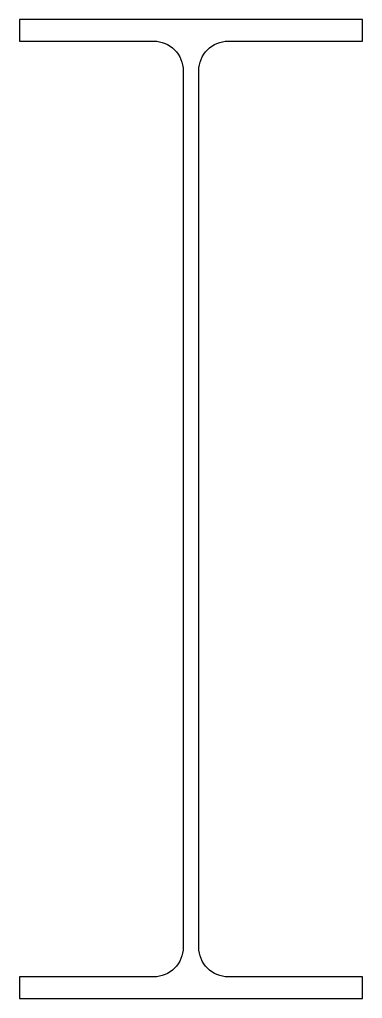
# Model space of a CAD drawing. Header units: millimetres. Extents: x 0 to 140, y 0 to 399.
import ezdxf

# ---------------------------------------------------------------- set-up
doc = ezdxf.new("R2010")
doc.units = ezdxf.units.MM

# ---------------------------------------------------------------- blocks, each defined once
blk = doc.blocks.new('W 410 x 38.8')
blk.add_lwpolyline([(66.8, 199.5), (66.8, 20.8, -0.414214), (54.8, 8.8), (0, 8.8), (0, 0), (70, 0), (140, 0), (140, 8.8), (85.2, 8.8, -0.414214), (73.2, 20.8), (73.2, 199.5), (73.2, 378.2, -0.414214), (85.2, 390.2), (140, 390.2), (140, 399), (70, 399), (0, 399), (0, 390.2), (54.8, 390.2, -0.414214), (66.8, 378.2)], format="xyb", close=True)

msp = doc.modelspace()

# ---------------------------------------------------------------- block references
msp.add_blockref('W 410 x 38.8', (0, 0))

doc.saveas('drawing.dxf')
